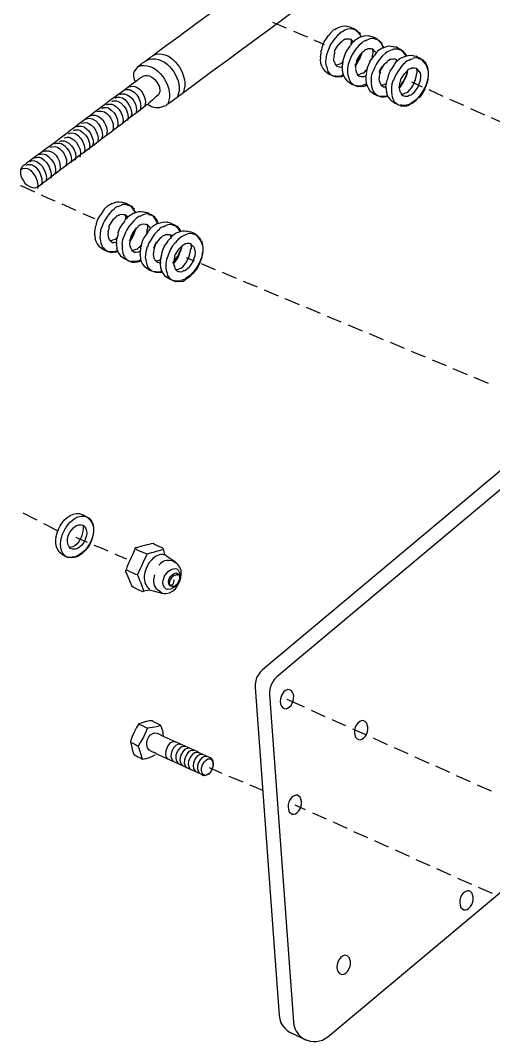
# Model space of a CAD drawing. Extents: x 0 to 563, y 0 to 205.
# Drawn here: x 405.25 to 410.21, y 18.22 to 28.93 of the extents above; entities that cross this region are included whole.
import ezdxf

# ---------------------------------------------------------------- set-up
doc = ezdxf.new("R2010")
doc.units = 0
doc.header["$LTSCALE"] = 0.3
doc.header["$MEASUREMENT"] = 0
doc.layers.add('1', color=1, linetype='CONTINUOUS')

msp = doc.modelspace()

# ---------------------------------------------------------------- linework, layer by layer
at = {"layer": '1', "color": 41, "lineweight": 25}
for points in [[(413.334, 33.484), (413.245, 33.42), (413.147, 33.349), (413.039, 33.268, -0.000095), (410.491, 31.396), (409.738, 30.842), (409.364, 30.568), (408.998, 30.297), (408.817, 30.166, -0.000244), (406.849, 28.721), (406.767, 28.661), (406.695, 28.607), (406.633, 28.56)], [(406.751, 28.034), (406.775, 28.043), (406.782, 28.048), (406.788, 28.056), (406.801, 28.064, 0.000016), (411.765, 31.722), (411.938, 31.853), (412.109, 31.976), (412.276, 32.098, -0.0002), (413.838, 33.251), (413.864, 33.269), (413.887, 33.285), (413.906, 33.302)], [(406.525, 28.484), (406.512, 28.471), (406.499, 28.463), (406.489, 28.455), (406.476, 28.442), (406.457, 28.422), (406.442, 28.399), (406.434, 28.377), (406.433, 28.352), (406.436, 28.328), (406.447, 28.3), (406.451, 28.29), (406.445, 28.286), (406.432, 28.274), (406.409, 28.257, 0.003916), (405.566, 27.622), (405.51, 27.583), (405.461, 27.545), (405.418, 27.512), (405.376, 27.482), (405.343, 27.457), (405.313, 27.436), (405.294, 27.419), (405.277, 27.41), (405.271, 27.402), (405.258, 27.39), (405.25, 27.368), (405.249, 27.346), (405.249, 27.321), (405.255, 27.297), (405.265, 27.274), (405.282, 27.251), (405.295, 27.227), (405.315, 27.208)], [(405.542, 27.274), (405.581, 27.303), (405.624, 27.337, 0.003164), (406.542, 28.027), (406.562, 28.04), (406.575, 28.052), (406.582, 28.056), (406.586, 28.053)], [(406.355, 23.173), (406.348, 23.165), (406.35, 23.155), (406.354, 23.144), (406.363, 23.128), (406.378, 23.09), (406.394, 23.049), (406.403, 23.033), (406.408, 23.019), (406.413, 23.009), (406.414, 23.002), (406.421, 22.999), (406.44, 22.987), (406.493, 22.958), (406.516, 22.95), (406.524, 22.944), (406.531, 22.944), (406.544, 22.95), (406.561, 22.955), (406.579, 22.957), (406.593, 22.962), (406.596, 22.963), (406.611, 22.957), (406.64, 22.95), (406.677, 22.94), (406.71, 22.933), (406.721, 22.931), (406.728, 22.928), (406.735, 22.929), (406.739, 22.926), (406.75, 22.924), (406.771, 22.923), (406.81, 22.931), (406.843, 22.949), (406.872, 22.974), (406.896, 23.008), (406.917, 23.046), (406.93, 23.087), (406.932, 23.126), (406.932, 23.165), (406.92, 23.2), (406.899, 23.229), (406.884, 23.242), (406.88, 23.245), (406.876, 23.244), (406.872, 23.251), (406.852, 23.266), (406.794, 23.306), (406.771, 23.321), (406.767, 23.328), (406.763, 23.327), (406.762, 23.334), (406.757, 23.348), (406.75, 23.379), (406.745, 23.393), (406.745, 23.396), (406.741, 23.399), (406.733, 23.402), (406.711, 23.413), (406.654, 23.439), (406.639, 23.448, 0.032111), (406.466, 23.403), (406.452, 23.401), (406.444, 23.379)], [(406.637, 21.456), (406.657, 21.462), (406.679, 21.458), (406.701, 21.45), (406.705, 21.447), (406.713, 21.444), (406.721, 21.438, -0.005746), (407.22, 21.211), (407.227, 21.209), (407.239, 21.203), (407.254, 21.191), (407.264, 21.17), (407.268, 21.132), (407.264, 21.106), (407.248, 21.065), (407.236, 21.046), (407.223, 21.03), (407.206, 21.021), (407.189, 21.016), (407.168, 21.013), (407.161, 21.016), (407.157, 21.019), (407.149, 21.022), (407.142, 21.028, -0.007752), (406.649, 21.255), (406.635, 21.261), (406.623, 21.266)]]:
    msp.add_lwpolyline(points, format="xyb", dxfattribs=at)
for points in [[(407.889, 28.917), (407.942, 28.894), (408.005, 28.866), (408.035, 28.855)], [(415.767, 28.808), (407.785, 22.124)], [(408.11, 28.821), (408.121, 28.819), (408.219, 28.774), (408.256, 28.76)], [(408.513, 28.815), (408.494, 28.795), (408.478, 28.775)], [(408.542, 28.84), (408.525, 28.831), (408.512, 28.819)], [(408.572, 28.854), (408.556, 28.845), (408.542, 28.836)], [(408.667, 28.869), (408.645, 28.873), (408.62, 28.87), (408.596, 28.864), (408.572, 28.854)], [(408.633, 28.822), (408.613, 28.812), (408.596, 28.8)], [(408.667, 28.837), (408.65, 28.831), (408.633, 28.822)], [(408.703, 28.862), (408.685, 28.867), (408.666, 28.872)], [(408.73, 28.844), (408.712, 28.845), (408.68, 28.842), (408.667, 28.837)], [(408.74, 28.845), (408.725, 28.854), (408.706, 28.862)], [(408.73, 28.844), (408.767, 28.834), (408.755, 28.84), (408.74, 28.849)], [(408.811, 28.793), (408.799, 28.802), (408.79, 28.815), (408.778, 28.825), (408.764, 28.83)], [(408.818, 28.762), (408.808, 28.782), (408.783, 28.815), (408.767, 28.83)], [(415.918, 28.736), (407.936, 22.049)], [(408.327, 28.729), (408.335, 28.723), (408.365, 28.712), (408.387, 28.701), (408.41, 28.693), (408.432, 28.681)], [(408.433, 28.71), (408.418, 28.68), (408.408, 28.646)], [(408.475, 28.775), (408.454, 28.744), (408.429, 28.709)], [(408.546, 28.748), (408.521, 28.716), (408.5, 28.682), (408.483, 28.648), (408.469, 28.611)], [(408.6, 28.8), (408.571, 28.776), (408.546, 28.748)], [(408.618, 28.71), (408.601, 28.697), (408.585, 28.681)], [(408.637, 28.726), (408.627, 28.722), (408.617, 28.713)], [(408.654, 28.735), (408.643, 28.734), (408.633, 28.729)], [(408.696, 28.737), (408.675, 28.738), (408.657, 28.736)], [(408.718, 28.732), (408.707, 28.735), (408.696, 28.737)], [(408.742, 28.714), (408.723, 28.694), (408.707, 28.674)], [(408.716, 28.686), (408.717, 28.711), (408.715, 28.732)], [(408.738, 28.71), (408.726, 28.723), (408.715, 28.732)], [(408.771, 28.735), (408.754, 28.726), (408.742, 28.714)], [(408.801, 28.753), (408.784, 28.744), (408.771, 28.735)], [(408.895, 28.767), (408.873, 28.772), (408.849, 28.769), (408.825, 28.763), (408.801, 28.753)], [(408.821, 28.762), (408.816, 28.776), (408.807, 28.789)], [(408.825, 28.763), (408.825, 28.763)], [(408.862, 28.721), (408.841, 28.711), (408.825, 28.699)], [(408.896, 28.732), (408.879, 28.726), (408.862, 28.717)], [(408.959, 28.743), (408.941, 28.744), (408.909, 28.74), (408.895, 28.735)], [(408.935, 28.761), (408.917, 28.766), (408.898, 28.771)], [(408.969, 28.744), (408.954, 28.753), (408.935, 28.761)], [(408.996, 28.729), (408.977, 28.734), (408.959, 28.739)], [(408.995, 28.733), (408.984, 28.738), (408.969, 28.747)], [(409.039, 28.692), (409.027, 28.701), (409.019, 28.714), (409.007, 28.723), (408.992, 28.729)], [(409.051, 28.65), (409.042, 28.67), (409.028, 28.694), (409.012, 28.713), (408.996, 28.729)], [(408.399, 28.599), (408.395, 28.577), (408.393, 28.559)], [(408.408, 28.646), (408.403, 28.624), (408.395, 28.602)], [(408.469, 28.611), (408.456, 28.574), (408.45, 28.534)], [(408.545, 28.602), (408.537, 28.58), (408.532, 28.558)], [(408.585, 28.685), (408.569, 28.665), (408.545, 28.627), (408.537, 28.605)], [(408.661, 28.608), (408.647, 28.578), (408.637, 28.545)], [(408.704, 28.67), (408.683, 28.639), (408.658, 28.604)], [(408.774, 28.646), (408.749, 28.615), (408.729, 28.581), (408.711, 28.547), (408.698, 28.509)], [(408.829, 28.699), (408.799, 28.674), (408.774, 28.646)], [(408.803, 28.525), (408.83, 28.599)], [(408.846, 28.609), (408.83, 28.596), (408.814, 28.58)], [(408.825, 28.581), (408.827, 28.589), (408.83, 28.599)], [(408.866, 28.625), (408.856, 28.62), (408.846, 28.612)], [(408.886, 28.631), (408.876, 28.63), (408.866, 28.625)], [(408.925, 28.636), (408.903, 28.637), (408.886, 28.635)], [(408.947, 28.631), (408.936, 28.633), (408.925, 28.636)], [(408.945, 28.585), (408.946, 28.606), (408.943, 28.631)], [(408.968, 28.605), (408.943, 28.631)], [(408.989, 28.604), (408.97, 28.584), (408.955, 28.564)], [(408.98, 28.592), (408.975, 28.599), (408.971, 28.605)], [(409.018, 28.629), (409.001, 28.62), (408.989, 28.607)], [(409.048, 28.646), (409.031, 28.637), (409.018, 28.629)], [(409.05, 28.661), (409.045, 28.674), (409.036, 28.688)], [(409.143, 28.657), (409.121, 28.662), (409.096, 28.659), (409.072, 28.653), (409.048, 28.643)], [(409.058, 28.651), (409.054, 28.658), (409.053, 28.661)], [(409.109, 28.611), (409.089, 28.601), (409.073, 28.589)], [(409.143, 28.625), (409.126, 28.62), (409.109, 28.611)], [(409.179, 28.651), (409.161, 28.656), (409.142, 28.661)], [(409.206, 28.633), (409.188, 28.634), (409.157, 28.631), (409.143, 28.625)], [(409.216, 28.637), (409.201, 28.646), (409.182, 28.655)], [(409.206, 28.633), (409.243, 28.623), (409.231, 28.629), (409.216, 28.637)], [(409.287, 28.582), (409.275, 28.591), (409.266, 28.604), (409.255, 28.614), (409.24, 28.619)], [(409.289, 28.561), (409.28, 28.577), (409.268, 28.594), (409.255, 28.606), (409.243, 28.619)], [(406.571, 28.514), (406.601, 28.528)], [(406.643, 28.569), (406.674, 28.579)], [(408.39, 28.559), (408.392, 28.541), (408.39, 28.523)], [(408.391, 28.52), (408.395, 28.485)], [(408.394, 28.488), (408.405, 28.458), (408.419, 28.431), (408.436, 28.408), (408.459, 28.389)], [(408.45, 28.534), (408.447, 28.491)], [(408.447, 28.491), (408.452, 28.452)], [(408.528, 28.532), (408.531, 28.508)], [(408.532, 28.561), (408.533, 28.547), (408.531, 28.536)], [(408.534, 28.508), (408.539, 28.498), (408.54, 28.488)], [(408.54, 28.491), (408.544, 28.484), (408.549, 28.478)], [(408.612, 28.485), (408.618, 28.49), (408.625, 28.497)], [(408.628, 28.498), (408.623, 28.476), (408.622, 28.458)], [(408.637, 28.545), (408.632, 28.523), (408.624, 28.501)], [(408.698, 28.509), (408.684, 28.472), (408.678, 28.433)], [(408.757, 28.463), (408.775, 28.49), (408.792, 28.521), (408.807, 28.551), (408.821, 28.584)], [(408.758, 28.452), (408.779, 28.487), (408.799, 28.525)], [(408.773, 28.501), (408.765, 28.478), (408.761, 28.456)], [(408.814, 28.58), (408.799, 28.56), (408.775, 28.522), (408.766, 28.5)], [(408.909, 28.499), (408.895, 28.468), (408.884, 28.435)], [(408.951, 28.564), (408.93, 28.533), (408.905, 28.498)], [(408.935, 28.548), (408.94, 28.566), (408.942, 28.584)], [(409.022, 28.537), (408.997, 28.505), (408.976, 28.471), (408.959, 28.437), (408.945, 28.4)], [(409.073, 28.589), (409.043, 28.564), (409.018, 28.536)], [(409.094, 28.499), (409.077, 28.486), (409.061, 28.47)], [(409.113, 28.515), (409.103, 28.51), (409.093, 28.502)], [(409.13, 28.524), (409.119, 28.523), (409.109, 28.518)], [(409.172, 28.526), (409.151, 28.527), (409.133, 28.525)], [(409.199, 28.511), (409.18, 28.491), (409.164, 28.471)], [(409.194, 28.521), (409.183, 28.523), (409.172, 28.526)], [(409.193, 28.503), (409.191, 28.521)], [(409.202, 28.511), (409.195, 28.514), (409.191, 28.521)], [(409.232, 28.533), (409.215, 28.524), (409.202, 28.511)], [(409.262, 28.55), (409.245, 28.541), (409.232, 28.533)], [(409.286, 28.493), (409.257, 28.468), (409.232, 28.44)], [(409.357, 28.561), (409.335, 28.566), (409.31, 28.563), (409.286, 28.557), (409.262, 28.547)], [(409.296, 28.561), (409.291, 28.572), (409.284, 28.578)], [(409.323, 28.518), (409.302, 28.509), (409.286, 28.496)], [(409.357, 28.529), (409.34, 28.524), (409.323, 28.515)], [(409.393, 28.555), (409.375, 28.56), (409.356, 28.565)], [(409.42, 28.54), (409.402, 28.542), (409.37, 28.538), (409.356, 28.533)], [(409.427, 28.541), (409.411, 28.55), (409.393, 28.558)], [(409.416, 28.536), (409.435, 28.531), (409.453, 28.526), (409.442, 28.532), (409.427, 28.541)], [(409.519, 28.42), (409.508, 28.451), (409.494, 28.478), (409.474, 28.504), (409.453, 28.526)], [(409.501, 28.486), (409.489, 28.495), (409.48, 28.508), (409.468, 28.518), (409.454, 28.523)], [(406.482, 28.45), (406.513, 28.461)], [(408.455, 28.453), (408.467, 28.419)], [(408.459, 28.389), (408.483, 28.371), (408.509, 28.359)], [(408.463, 28.418), (408.468, 28.404), (408.477, 28.391)], [(408.477, 28.391), (408.493, 28.375), (408.513, 28.36), (408.531, 28.351), (408.554, 28.343)], [(408.545, 28.474), (408.554, 28.464), (408.565, 28.455), (408.577, 28.449), (408.591, 28.447)], [(408.557, 28.468), (408.571, 28.47), (408.584, 28.475), (408.598, 28.48), (408.612, 28.485)], [(408.591, 28.447), (408.606, 28.445), (408.616, 28.447)], [(408.618, 28.458), (408.621, 28.44), (408.619, 28.422)], [(408.619, 28.419), (408.624, 28.383)], [(408.623, 28.387), (408.634, 28.356), (408.648, 28.329), (408.665, 28.306), (408.688, 28.288)], [(408.678, 28.433), (408.676, 28.39)], [(408.676, 28.39), (408.681, 28.351)], [(408.76, 28.46), (408.762, 28.446), (408.76, 28.435)], [(408.76, 28.431), (408.763, 28.407)], [(408.763, 28.407), (408.768, 28.397), (408.769, 28.386)], [(408.769, 28.39), (408.773, 28.383), (408.777, 28.377)], [(408.786, 28.367), (408.8, 28.368), (408.813, 28.374), (408.84, 28.384)], [(408.841, 28.38), (408.857, 28.393), (408.87, 28.409)], [(408.876, 28.388), (408.871, 28.366), (408.869, 28.348)], [(408.87, 28.409), (408.876, 28.416)], [(408.884, 28.435), (408.88, 28.413), (408.872, 28.391)], [(408.942, 28.399), (408.928, 28.362), (408.922, 28.322)], [(409.021, 28.391), (409.013, 28.368), (409.008, 28.347)], [(409.01, 28.389), (409.019, 28.405), (409.028, 28.424)], [(409.061, 28.474), (409.046, 28.454), (409.022, 28.416), (409.014, 28.393)], [(409.015, 28.408), (409.027, 28.427), (409.036, 28.446)], [(409.031, 28.424), (409.042, 28.454)], [(409.123, 28.403), (409.108, 28.372), (409.098, 28.339)], [(409.165, 28.468), (409.144, 28.437), (409.119, 28.402)], [(409.236, 28.441), (409.211, 28.409), (409.19, 28.375), (409.173, 28.341), (409.159, 28.304)], [(409.308, 28.403), (409.291, 28.39), (409.275, 28.374)], [(409.279, 28.314), (409.287, 28.336), (409.298, 28.363), (409.306, 28.388), (409.31, 28.414)], [(409.297, 28.37), (409.306, 28.413)], [(409.323, 28.422), (409.313, 28.418), (409.303, 28.409)], [(409.344, 28.428), (409.333, 28.427), (409.323, 28.422)], [(409.382, 28.433), (409.361, 28.434), (409.343, 28.432)], [(409.361, 28.249), (409.375, 28.279), (409.389, 28.313), (409.396, 28.346), (409.402, 28.382)], [(409.404, 28.428), (409.382, 28.433)], [(409.406, 28.382), (409.407, 28.404), (409.404, 28.428)], [(409.429, 28.399), (409.405, 28.425)], [(409.437, 28.389), (409.428, 28.403)], [(409.444, 28.365), (409.442, 28.376), (409.438, 28.386)], [(409.511, 28.458), (409.506, 28.472), (409.497, 28.485)], [(409.522, 28.424), (409.511, 28.458)], [(409.526, 28.386), (409.522, 28.424)], [(409.527, 28.354), (409.526, 28.386), (409.523, 28.417)], [(409.523, 28.325), (409.527, 28.354), (409.527, 28.382)], [(406.451, 28.29), (406.455, 28.291), (406.464, 28.299)], [(406.654, 28.317), (406.679, 28.285), (406.702, 28.245), (406.71, 28.207), (406.709, 28.185), (406.703, 28.17), (406.695, 28.155), (406.682, 28.143), (406.679, 28.139), (406.665, 28.13), (406.634, 28.098), (406.598, 28.069), (406.585, 28.057), (406.582, 28.056)], [(408.509, 28.359), (408.524, 28.354), (408.538, 28.352)], [(408.542, 28.353), (408.556, 28.351), (408.574, 28.349), (408.609, 28.353)], [(408.557, 28.344), (408.571, 28.345), (408.586, 28.343), (408.61, 28.346)], [(408.609, 28.357), (408.619, 28.358), (408.63, 28.363)], [(408.611, 28.343), (408.624, 28.348), (408.634, 28.353)], [(408.684, 28.351), (408.695, 28.317)], [(408.692, 28.288), (408.715, 28.27), (408.741, 28.259)], [(408.695, 28.317), (408.7, 28.304), (408.709, 28.29)], [(408.706, 28.29), (408.722, 28.274), (408.741, 28.259), (408.76, 28.25), (408.782, 28.242)], [(408.774, 28.373), (408.782, 28.363), (408.794, 28.354), (408.806, 28.348), (408.82, 28.346)], [(408.82, 28.346), (408.838, 28.344), (408.852, 28.346)], [(408.852, 28.346), (408.859, 28.35), (408.866, 28.351)], [(408.866, 28.348), (408.868, 28.33), (408.867, 28.312)], [(408.867, 28.309), (408.871, 28.274)], [(408.871, 28.277), (408.881, 28.246), (408.895, 28.22), (408.912, 28.197), (408.936, 28.178)], [(408.926, 28.323), (408.924, 28.28)], [(408.924, 28.28), (408.928, 28.241)], [(409.004, 28.321), (409.007, 28.297)], [(409.008, 28.35), (409.01, 28.336), (409.007, 28.325)], [(409.011, 28.297), (409.015, 28.287), (409.017, 28.276)], [(409.016, 28.28), (409.02, 28.273), (409.025, 28.267)], [(409.085, 28.295), (409.081, 28.273), (409.079, 28.255)], [(409.098, 28.339), (409.094, 28.317), (409.085, 28.295)], [(409.155, 28.307), (409.142, 28.27), (409.136, 28.23)], [(409.214, 28.228), (409.263, 28.298), (409.28, 28.332), (409.297, 28.373)], [(409.215, 28.221), (409.234, 28.241), (409.264, 28.287), (409.275, 28.314)], [(409.231, 28.298), (409.223, 28.276), (409.218, 28.254)], [(409.275, 28.378), (409.259, 28.358), (409.235, 28.32), (409.227, 28.297)], [(409.346, 28.29), (409.458, 28.239)], [(409.405, 28.115), (409.44, 28.152), (409.467, 28.19), (409.491, 28.232), (409.51, 28.281)], [(409.422, 28.245), (409.432, 28.279), (409.443, 28.308)], [(409.443, 28.308), (409.446, 28.344)], [(409.446, 28.344), (409.444, 28.365)], [(409.489, 28.221), (409.5, 28.247), (409.515, 28.299), (409.522, 28.328)], [(409.511, 28.277), (409.521, 28.314), (409.522, 28.335), (409.527, 28.354)], [(406.337, 28.202), (406.354, 28.208), (406.372, 28.21), (406.39, 28.208), (406.405, 28.203), (406.439, 28.182), (406.467, 28.153), (406.489, 28.117), (406.504, 28.079), (406.509, 28.037), (406.503, 28.001)], [(406.386, 28.236), (406.404, 28.242)], [(406.906, 28.172), (406.893, 28.132)], [(406.965, 28.218), (406.955, 28.175)], [(408.741, 28.259), (408.756, 28.253), (408.771, 28.251)], [(408.771, 28.251), (408.785, 28.249), (408.803, 28.248), (408.838, 28.252)], [(408.786, 28.242), (408.8, 28.244), (408.814, 28.242), (408.839, 28.245)], [(408.838, 28.256), (408.855, 28.261), (408.872, 28.267)], [(408.839, 28.242), (408.86, 28.247), (408.877, 28.257)], [(408.928, 28.241), (408.939, 28.207)], [(408.936, 28.178), (408.959, 28.159), (408.985, 28.148)], [(408.939, 28.207), (408.944, 28.193), (408.953, 28.18)], [(408.953, 28.18), (408.969, 28.164), (408.989, 28.149), (409.008, 28.14), (409.03, 28.132)], [(409.022, 28.263), (409.03, 28.253), (409.042, 28.244), (409.053, 28.238), (409.067, 28.236)], [(409.03, 28.257), (409.054, 28.259), (409.064, 28.264), (409.078, 28.269)], [(409.067, 28.236), (409.071, 28.233), (409.078, 28.234)], [(409.076, 28.251), (409.078, 28.234), (409.077, 28.216)], [(409.08, 28.216), (409.085, 28.181)], [(409.081, 28.184), (409.091, 28.154), (409.105, 28.127), (409.122, 28.104), (409.145, 28.085)], [(409.139, 28.23), (409.137, 28.187)], [(409.137, 28.187), (409.142, 28.149)], [(409.218, 28.254), (409.22, 28.24), (409.218, 28.229)], [(409.218, 28.229), (409.221, 28.204)], [(409.221, 28.204), (409.225, 28.194), (409.226, 28.184)], [(409.23, 28.184), (409.234, 28.177), (409.239, 28.171)], [(409.236, 28.167), (409.244, 28.157), (409.256, 28.148), (409.267, 28.142), (409.281, 28.14)], [(409.243, 28.161), (409.257, 28.162), (409.285, 28.173), (409.298, 28.178)], [(409.298, 28.178), (409.315, 28.19), (409.327, 28.206)], [(409.33, 28.206), (409.346, 28.226), (409.361, 28.249)], [(409.353, 28.163), (409.37, 28.175), (409.386, 28.191)], [(409.386, 28.191), (409.407, 28.219), (409.425, 28.246)], [(409.426, 28.121), (409.445, 28.141), (409.463, 28.165), (409.478, 28.192), (409.489, 28.218)], [(409.529, 28.208), (409.676, 28.14)], [(406.205, 28.084), (406.222, 28.089), (406.24, 28.091), (406.254, 28.089), (406.273, 28.084), (406.303, 28.067), (406.332, 28.034), (406.357, 28.002), (406.372, 27.961), (406.377, 27.922), (406.371, 27.883)], [(406.24, 28.12), (406.257, 28.129)], [(406.292, 28.158), (406.31, 28.163)], [(406.558, 28.075), (406.552, 28.039)], [(406.804, 28.097), (406.795, 28.056)], [(408.985, 28.148), (409, 28.143), (409.015, 28.141)], [(409.018, 28.141), (409.032, 28.14), (409.05, 28.138), (409.086, 28.142)], [(409.033, 28.133), (409.047, 28.134), (409.062, 28.132), (409.086, 28.135)], [(409.085, 28.146), (409.096, 28.147)], [(409.087, 28.132), (409.093, 28.136), (409.1, 28.137)], [(409.142, 28.145), (409.153, 28.111)], [(409.149, 28.086), (409.172, 28.067), (409.199, 28.056)], [(409.153, 28.111), (409.158, 28.097), (409.167, 28.084)], [(409.167, 28.084), (409.183, 28.068), (409.203, 28.053), (409.221, 28.044), (409.244, 28.036)], [(409.281, 28.14), (409.299, 28.139), (409.313, 28.14)], [(409.299, 28.05), (409.323, 28.056), (409.347, 28.066)], [(409.313, 28.144), (409.323, 28.149), (409.333, 28.153)], [(409.334, 28.15), (409.344, 28.155), (409.353, 28.163)], [(409.334, 28.054), (409.367, 28.072)], [(409.343, 28.069), (409.376, 28.091), (409.405, 28.112)], [(409.367, 28.075), (409.397, 28.097), (409.422, 28.125)], [(409.747, 28.109), (409.893, 28.044)], [(406.05, 27.977), (406.068, 27.982)], [(406.1, 28.011), (406.116, 28.02), (406.134, 28.022), (406.152, 28.021), (406.17, 28.016), (406.201, 27.994), (406.23, 27.966), (406.252, 27.929), (406.267, 27.892), (406.271, 27.85), (406.265, 27.813)], [(406.152, 28.049), (406.169, 28.055), (406.187, 28.057), (406.205, 28.055), (406.223, 28.05), (406.254, 28.029), (406.282, 28), (406.304, 27.964), (406.319, 27.926), (406.324, 27.884), (406.318, 27.848)], [(406.415, 27.959), (406.405, 27.922)], [(406.464, 27.997), (406.458, 27.957)], [(409.199, 28.052), (409.214, 28.047), (409.228, 28.045)], [(409.231, 28.049), (409.246, 28.047), (409.264, 28.046), (409.299, 28.05)], [(409.244, 28.036), (409.258, 28.038), (409.272, 28.036), (409.297, 28.039)], [(409.297, 28.039), (409.317, 28.045), (409.334, 28.054)], [(409.965, 28.01), (410.111, 27.945)], [(405.89, 27.855), (405.908, 27.861)], [(405.935, 27.899), (405.952, 27.905), (405.97, 27.907), (405.988, 27.905), (406.002, 27.9), (406.037, 27.879), (406.065, 27.85), (406.087, 27.814), (406.102, 27.777), (406.107, 27.734), (406.101, 27.698)], [(405.984, 27.933), (406.001, 27.939)], [(410.182, 27.915), (410.329, 27.85)], [(405.751, 27.743), (405.767, 27.752), (405.785, 27.754), (405.803, 27.752), (405.821, 27.747), (405.852, 27.726), (405.88, 27.697), (405.902, 27.661), (405.917, 27.623), (405.922, 27.581), (405.916, 27.545)], [(405.803, 27.781), (405.82, 27.786), (405.838, 27.788), (405.852, 27.786), (405.871, 27.782), (405.901, 27.76), (405.93, 27.732), (405.955, 27.699), (405.97, 27.658), (405.975, 27.619), (405.969, 27.58)], [(405.838, 27.817), (405.855, 27.826)], [(406.156, 27.772), (406.15, 27.736)], [(406.222, 27.815), (406.216, 27.779)], [(405.61, 27.641), (405.627, 27.646), (405.644, 27.648), (405.662, 27.647), (405.677, 27.642), (405.711, 27.621), (405.74, 27.592), (405.762, 27.555), (405.777, 27.518), (405.782, 27.476), (405.775, 27.44)], [(405.657, 27.664), (405.674, 27.67), (405.691, 27.672), (405.706, 27.67), (405.724, 27.665), (405.755, 27.647), (405.783, 27.618), (405.808, 27.582), (405.824, 27.541), (405.828, 27.503), (405.822, 27.467)], [(405.706, 27.702), (405.723, 27.707), (405.74, 27.709), (405.758, 27.708), (405.773, 27.703), (405.807, 27.682), (405.836, 27.653), (405.858, 27.616), (405.873, 27.579), (405.878, 27.537), (405.871, 27.501)], [(406.013, 27.656), (406.003, 27.619)], [(406.062, 27.694), (406.056, 27.654)], [(405.445, 27.526), (405.462, 27.531), (405.48, 27.533), (405.494, 27.531), (405.513, 27.526), (405.544, 27.505), (405.572, 27.476), (405.597, 27.44), (405.612, 27.403), (405.617, 27.364), (405.611, 27.325)], [(405.495, 27.56), (405.512, 27.565)], [(405.561, 27.603), (405.578, 27.609)], [(405.309, 27.417), (405.326, 27.423)], [(405.347, 27.454), (405.364, 27.463)], [(405.396, 27.491), (405.413, 27.497), (405.431, 27.499), (405.448, 27.498), (405.467, 27.493), (405.498, 27.468), (405.526, 27.439), (405.549, 27.399), (405.564, 27.358), (405.572, 27.32), (405.568, 27.298), (405.566, 27.28)], [(405.732, 27.442), (405.726, 27.406)], [(405.26, 27.373), (405.274, 27.381), (405.305, 27.385), (405.324, 27.38), (405.354, 27.362), (405.383, 27.33), (405.408, 27.294), (405.424, 27.253), (405.432, 27.211), (405.431, 27.19), (405.426, 27.171)], [(405.666, 27.399), (405.66, 27.362)], [(405.248, 27.201), (405.252, 27.201), (405.395, 27.136)], [(405.474, 27.248), (405.468, 27.208)], [(405.52, 27.282), (405.513, 27.246)], [(405.466, 27.105), (405.533, 27.074), (405.597, 27.046), (405.612, 27.04)], [(405.683, 27.009), (405.713, 26.995), (405.811, 26.95), (405.829, 26.945)], [(406.179, 26.996), (406.162, 26.987), (406.149, 26.975)], [(406.209, 27.014), (406.192, 27.005), (406.179, 26.996)], [(406.304, 27.025), (406.282, 27.029), (406.257, 27.027), (406.233, 27.02), (406.209, 27.01)], [(406.304, 26.993), (406.287, 26.987), (406.27, 26.978)], [(406.34, 27.018), (406.322, 27.023), (406.303, 27.028)], [(406.367, 27.004), (406.349, 27.005), (406.317, 27.002), (406.303, 26.996)], [(406.374, 27.005), (406.358, 27.013), (406.34, 27.022)], [(406.363, 27), (406.4, 26.99), (406.389, 26.996), (406.374, 27.005)], [(406.451, 26.921), (406.441, 26.941), (406.416, 26.974), (406.4, 26.99)], [(406.447, 26.953), (406.435, 26.962), (406.427, 26.975), (406.415, 26.985), (406.4, 26.99)], [(405.901, 26.91), (405.927, 26.899)], [(406.112, 26.931), (406.091, 26.9), (406.066, 26.866)], [(406.179, 26.904), (406.154, 26.872), (406.133, 26.838), (406.116, 26.804), (406.103, 26.767)], [(406.146, 26.974), (406.127, 26.955), (406.111, 26.935)], [(406.233, 26.956), (406.204, 26.932), (406.179, 26.904)], [(406.266, 26.981), (406.246, 26.972), (406.23, 26.959)], [(406.27, 26.886), (406.26, 26.881), (406.25, 26.873)], [(406.291, 26.892), (406.28, 26.891), (406.27, 26.886)], [(406.329, 26.896), (406.308, 26.897), (406.29, 26.895)], [(406.351, 26.892), (406.34, 26.894), (406.329, 26.896)], [(406.353, 26.846), (406.354, 26.871), (406.351, 26.892)], [(406.375, 26.87), (406.363, 26.882), (406.351, 26.892)], [(406.408, 26.895), (406.391, 26.886), (406.378, 26.874)], [(406.438, 26.913), (406.421, 26.903), (406.408, 26.895)], [(406.532, 26.924), (406.511, 26.928), (406.486, 26.925), (406.462, 26.919), (406.438, 26.909)], [(406.454, 26.922), (406.449, 26.935), (406.441, 26.948)], [(406.458, 26.922), (406.458, 26.922)], [(406.498, 26.88), (406.478, 26.871), (406.462, 26.858)], [(406.533, 26.892), (406.515, 26.886), (406.499, 26.877)], [(406.569, 26.917), (406.532, 26.927)], [(406.595, 26.902), (406.577, 26.904), (406.546, 26.9), (406.532, 26.895)], [(406.602, 26.903), (406.587, 26.912), (406.568, 26.921)], [(406.592, 26.899), (406.611, 26.894), (406.629, 26.889), (406.618, 26.894), (406.602, 26.903)], [(406.684, 26.81), (406.675, 26.83), (406.661, 26.853), (406.645, 26.873), (406.629, 26.889)], [(406.676, 26.848), (406.665, 26.857), (406.656, 26.87), (406.644, 26.88), (406.629, 26.885)], [(406.025, 26.857), (406.028, 26.854)], [(406.042, 26.802), (406.037, 26.78), (406.029, 26.758)], [(406.066, 26.866), (406.052, 26.836), (406.042, 26.802)], [(406.218, 26.841), (406.203, 26.821), (406.179, 26.783), (406.171, 26.761)], [(406.251, 26.869), (406.234, 26.857), (406.218, 26.841)], [(406.341, 26.83), (406.319, 26.799), (406.295, 26.764)], [(406.408, 26.802), (406.383, 26.771), (406.362, 26.737), (406.345, 26.703), (406.331, 26.665)], [(406.375, 26.873), (406.356, 26.853), (406.34, 26.834)], [(406.462, 26.855), (406.433, 26.83), (406.408, 26.802)], [(406.499, 26.785), (406.489, 26.78), (406.479, 26.772)], [(406.519, 26.79), (406.509, 26.789), (406.499, 26.785)], [(406.558, 26.795), (406.537, 26.796), (406.519, 26.794)], [(406.58, 26.79), (406.569, 26.793), (406.558, 26.795)], [(406.582, 26.744), (406.583, 26.766), (406.58, 26.79)], [(406.604, 26.765), (406.58, 26.79)], [(406.655, 26.785), (406.638, 26.776), (406.626, 26.764)], [(406.685, 26.803), (406.668, 26.794), (406.655, 26.785)], [(406.687, 26.821), (406.681, 26.834), (406.673, 26.847)], [(406.78, 26.814), (406.758, 26.818), (406.733, 26.815), (406.709, 26.809), (406.686, 26.799)], [(406.691, 26.811), (406.687, 26.817), (406.687, 26.821)], [(406.78, 26.782), (406.763, 26.776), (406.746, 26.767)], [(406.816, 26.811), (406.797, 26.816), (406.779, 26.821)], [(406.843, 26.793), (406.825, 26.794), (406.793, 26.79), (406.78, 26.785)], [(406.85, 26.793), (406.835, 26.802), (406.816, 26.811)], [(406.84, 26.789), (406.858, 26.784), (406.876, 26.779), (406.865, 26.785), (406.85, 26.793)], [(406.922, 26.72), (406.913, 26.737), (406.901, 26.753), (406.889, 26.766), (406.876, 26.779)], [(406.923, 26.742), (406.912, 26.751), (406.903, 26.764), (406.891, 26.773), (406.876, 26.779)], [(406.023, 26.715), (406.025, 26.697), (406.024, 26.679)], [(406.032, 26.759), (406.028, 26.737), (406.026, 26.719)], [(406.027, 26.68), (406.032, 26.645)], [(406.083, 26.693), (406.081, 26.65)], [(406.102, 26.77), (406.089, 26.733), (406.083, 26.693)], [(406.178, 26.761), (406.17, 26.739), (406.165, 26.717)], [(406.165, 26.717), (406.167, 26.703), (406.165, 26.692)], [(406.165, 26.692), (406.168, 26.668)], [(406.168, 26.668), (406.172, 26.658), (406.173, 26.647)], [(406.274, 26.701), (406.269, 26.68), (406.261, 26.657)], [(406.295, 26.764), (406.281, 26.734), (406.27, 26.701)], [(406.331, 26.669), (406.317, 26.632), (406.311, 26.592)], [(406.393, 26.623), (406.411, 26.65), (406.429, 26.68), (406.443, 26.711), (406.457, 26.744)], [(406.394, 26.612), (406.415, 26.647), (406.436, 26.685)], [(406.451, 26.74), (406.435, 26.72), (406.411, 26.682), (406.403, 26.66)], [(406.436, 26.685), (406.463, 26.759)], [(406.483, 26.768), (406.467, 26.756), (406.451, 26.74)], [(406.458, 26.741), (406.46, 26.748), (406.463, 26.759)], [(406.588, 26.72), (406.567, 26.689), (406.542, 26.654)], [(406.572, 26.708), (406.577, 26.726), (406.578, 26.744)], [(406.655, 26.693), (406.631, 26.661), (406.61, 26.627), (406.592, 26.593), (406.579, 26.556)], [(406.622, 26.763), (406.603, 26.743), (406.588, 26.724)], [(406.613, 26.752), (406.604, 26.765)], [(406.71, 26.745), (406.681, 26.72), (406.655, 26.693)], [(406.742, 26.77), (406.722, 26.761), (406.706, 26.748)], [(406.746, 26.675), (406.736, 26.67), (406.726, 26.662)], [(406.767, 26.681), (406.756, 26.679), (406.746, 26.675)], [(406.806, 26.685), (406.784, 26.686), (406.767, 26.684)], [(406.836, 26.667), (406.817, 26.647), (406.802, 26.628)], [(406.827, 26.681), (406.816, 26.683), (406.806, 26.685)], [(406.826, 26.663), (406.824, 26.68)], [(406.839, 26.671), (406.832, 26.674), (406.827, 26.681)], [(406.865, 26.692), (406.848, 26.683), (406.836, 26.671)], [(406.895, 26.71), (406.878, 26.701), (406.865, 26.692)], [(406.99, 26.721), (406.968, 26.725), (406.943, 26.723), (406.919, 26.716), (406.896, 26.706)], [(406.929, 26.721), (406.925, 26.731), (406.917, 26.737)], [(406.956, 26.674), (406.936, 26.665), (406.92, 26.652)], [(406.99, 26.689), (406.973, 26.683), (406.956, 26.674)], [(407.026, 26.714), (406.989, 26.724)], [(407.053, 26.696), (407.035, 26.698), (407.004, 26.694), (406.99, 26.689)], [(407.063, 26.701), (407.048, 26.71), (407.029, 26.718)], [(407.053, 26.696), (407.071, 26.691), (407.09, 26.686), (407.079, 26.692), (407.063, 26.701)], [(407.134, 26.645), (407.122, 26.655), (407.113, 26.668), (407.102, 26.677), (407.087, 26.682)], [(407.156, 26.577), (407.145, 26.607), (407.131, 26.634), (407.111, 26.66), (407.09, 26.683)], [(406.028, 26.648), (406.038, 26.617), (406.052, 26.59), (406.069, 26.567), (406.093, 26.549)], [(406.084, 26.651), (406.089, 26.612)], [(406.089, 26.609), (406.1, 26.574)], [(406.1, 26.574), (406.105, 26.561), (406.114, 26.548)], [(406.173, 26.647), (406.182, 26.634)], [(406.183, 26.63), (406.191, 26.621), (406.203, 26.611), (406.214, 26.606), (406.228, 26.604)], [(406.19, 26.624), (406.204, 26.626), (406.218, 26.631), (406.245, 26.641)], [(406.228, 26.607), (406.242, 26.605), (406.253, 26.607)], [(406.245, 26.641), (406.252, 26.645), (406.258, 26.653)], [(406.252, 26.614), (406.254, 26.596), (406.253, 26.578)], [(406.261, 26.657), (406.257, 26.635), (406.255, 26.617)], [(406.256, 26.578), (406.26, 26.543)], [(406.315, 26.592), (406.313, 26.549)], [(406.394, 26.616), (406.396, 26.602), (406.393, 26.591)], [(406.393, 26.591), (406.396, 26.566)], [(406.407, 26.66), (406.399, 26.638), (406.394, 26.616)], [(406.396, 26.566), (406.401, 26.556), (406.402, 26.546)], [(406.474, 26.54), (406.49, 26.552), (406.503, 26.568)], [(406.518, 26.591), (406.513, 26.569), (406.505, 26.547)], [(406.506, 26.568), (406.512, 26.576)], [(406.542, 26.654), (406.528, 26.624), (406.518, 26.591)], [(406.578, 26.559), (406.565, 26.522), (406.559, 26.482)], [(406.695, 26.63), (406.679, 26.61), (406.655, 26.572), (406.647, 26.549)], [(406.648, 26.546), (406.656, 26.561), (406.665, 26.58)], [(406.652, 26.568), (406.664, 26.587), (406.673, 26.606)], [(406.664, 26.583), (406.675, 26.613)], [(406.727, 26.658), (406.711, 26.646), (406.695, 26.63)], [(406.756, 26.562), (406.742, 26.532), (406.731, 26.499)], [(406.798, 26.627), (406.777, 26.596), (406.752, 26.562)], [(406.869, 26.6), (406.844, 26.569), (406.823, 26.534), (406.806, 26.5), (406.792, 26.463)], [(406.923, 26.653), (406.894, 26.628), (406.869, 26.6)], [(406.941, 26.562), (406.924, 26.55), (406.909, 26.534)], [(406.912, 26.474), (406.92, 26.496), (406.931, 26.522), (406.939, 26.548), (406.943, 26.573)], [(406.934, 26.529), (406.943, 26.573)], [(406.96, 26.579), (406.95, 26.574), (406.94, 26.566)], [(406.98, 26.588), (406.97, 26.587), (406.96, 26.582)], [(407.019, 26.593), (406.998, 26.594), (406.98, 26.592)], [(407.041, 26.588), (407.03, 26.59), (407.019, 26.593)], [(407.04, 26.538), (407.041, 26.56), (407.038, 26.584)], [(407.062, 26.559), (407.038, 26.584)], [(407.074, 26.549), (407.065, 26.563)], [(407.144, 26.618), (407.139, 26.632), (407.13, 26.645)], [(407.159, 26.584), (407.148, 26.618)], [(407.164, 26.542), (407.159, 26.581)], [(407.163, 26.514), (407.163, 26.546), (407.159, 26.577)], [(406.096, 26.549), (406.12, 26.531), (406.146, 26.519)], [(406.114, 26.551), (406.13, 26.535), (406.149, 26.52), (406.168, 26.511), (406.19, 26.503)], [(406.146, 26.519), (406.161, 26.514), (406.175, 26.512)], [(406.175, 26.512), (406.189, 26.51), (406.207, 26.509), (406.242, 26.513)], [(406.19, 26.503), (406.204, 26.505), (406.219, 26.503), (406.243, 26.506)], [(406.242, 26.513), (406.253, 26.514), (406.263, 26.519)], [(406.244, 26.502), (406.257, 26.507), (406.267, 26.512)], [(406.256, 26.546), (406.267, 26.516), (406.281, 26.489), (406.298, 26.466), (406.321, 26.447)], [(406.313, 26.549), (406.317, 26.511)], [(406.318, 26.507), (406.329, 26.473)], [(406.329, 26.473), (406.334, 26.46), (406.343, 26.446)], [(406.406, 26.546), (406.41, 26.539), (406.414, 26.533)], [(406.411, 26.529), (406.42, 26.519), (406.431, 26.51), (406.443, 26.504), (406.457, 26.502)], [(406.419, 26.523), (406.433, 26.524), (406.46, 26.535), (406.474, 26.54)], [(406.457, 26.506), (406.475, 26.504), (406.489, 26.506)], [(406.489, 26.506), (406.495, 26.51), (406.502, 26.511)], [(406.5, 26.504), (406.502, 26.486), (406.5, 26.468)], [(406.509, 26.547), (406.504, 26.526), (406.503, 26.508)], [(406.504, 26.469), (406.508, 26.434)], [(406.559, 26.482), (406.557, 26.439)], [(406.642, 26.506), (406.643, 26.492), (406.641, 26.481)], [(406.641, 26.481), (406.644, 26.457)], [(406.654, 26.55), (406.646, 26.528), (406.642, 26.506)], [(406.644, 26.457), (406.648, 26.446), (406.65, 26.436)], [(406.722, 26.455), (406.718, 26.433), (406.716, 26.415)], [(406.731, 26.499), (406.727, 26.477), (406.719, 26.455)], [(406.792, 26.463), (406.779, 26.426), (406.773, 26.386)], [(406.847, 26.388), (406.896, 26.457), (406.913, 26.492), (406.93, 26.533)], [(406.852, 26.381), (406.871, 26.401), (406.901, 26.447), (406.912, 26.474)], [(406.868, 26.458), (406.86, 26.435), (406.855, 26.414)], [(406.908, 26.537), (406.893, 26.518), (406.869, 26.479), (406.861, 26.457)], [(406.994, 26.408), (407.009, 26.439), (407.022, 26.472), (407.029, 26.505), (407.036, 26.541)], [(407.059, 26.405), (407.069, 26.439), (407.08, 26.468)], [(407.077, 26.525), (407.075, 26.535), (407.071, 26.545)], [(407.083, 26.504), (407.08, 26.525)], [(407.08, 26.468), (407.083, 26.504)], [(407.126, 26.378), (407.137, 26.404), (407.152, 26.455), (407.16, 26.485)], [(407.147, 26.437), (407.157, 26.474), (407.158, 26.495), (407.163, 26.514)], [(407.16, 26.485), (407.163, 26.514), (407.164, 26.542)], [(406.325, 26.448), (406.348, 26.429), (406.374, 26.418)], [(406.343, 26.446), (406.359, 26.43), (406.378, 26.415), (406.397, 26.406), (406.419, 26.398)], [(406.375, 26.414), (406.39, 26.409), (406.404, 26.407)], [(406.407, 26.411), (406.422, 26.409), (406.44, 26.408), (406.475, 26.412)], [(406.419, 26.398), (406.433, 26.4), (406.448, 26.398), (406.472, 26.401)], [(406.472, 26.401), (406.493, 26.407), (406.51, 26.416)], [(406.475, 26.412), (406.492, 26.417), (406.509, 26.423)], [(406.504, 26.437), (406.515, 26.406), (406.528, 26.379), (406.545, 26.356), (406.569, 26.338)], [(406.56, 26.44), (406.565, 26.401)], [(406.565, 26.398), (406.576, 26.363)], [(406.576, 26.363), (406.582, 26.35), (406.59, 26.336)], [(406.65, 26.436), (406.654, 26.429), (406.658, 26.423)], [(406.658, 26.423), (406.667, 26.413), (406.678, 26.404), (406.69, 26.398), (406.704, 26.396)], [(406.667, 26.413), (406.691, 26.416), (406.701, 26.421), (406.715, 26.426)], [(406.701, 26.396), (406.705, 26.392), (406.712, 26.393)], [(406.713, 26.411), (406.715, 26.394), (406.714, 26.376)], [(406.714, 26.376), (406.718, 26.341)], [(406.773, 26.386), (406.771, 26.343)], [(406.855, 26.414), (406.857, 26.4), (406.854, 26.389)], [(406.854, 26.389), (406.857, 26.364)], [(406.857, 26.364), (406.862, 26.354), (406.863, 26.343)], [(406.935, 26.338), (406.951, 26.35), (406.964, 26.366)], [(406.964, 26.366), (406.979, 26.385), (406.994, 26.408)], [(406.986, 26.447), (407.068, 26.414)], [(406.987, 26.322), (407.003, 26.335), (407.019, 26.351)], [(407.019, 26.351), (407.04, 26.378), (407.059, 26.405)], [(407.039, 26.271), (407.074, 26.308), (407.101, 26.346), (407.125, 26.388), (407.144, 26.437)], [(407.059, 26.281), (407.078, 26.301), (407.096, 26.324), (407.111, 26.351), (407.122, 26.377)], [(407.143, 26.383), (407.289, 26.322)], [(406.572, 26.338), (406.596, 26.319), (406.622, 26.308)], [(406.59, 26.34), (406.606, 26.324), (406.625, 26.309), (406.644, 26.3), (406.666, 26.292)], [(406.622, 26.308), (406.637, 26.303), (406.651, 26.301)], [(406.651, 26.301), (406.666, 26.299), (406.684, 26.298), (406.719, 26.302)], [(406.666, 26.292), (406.68, 26.294), (406.695, 26.292), (406.719, 26.295)], [(406.718, 26.341), (406.728, 26.31), (406.742, 26.283), (406.759, 26.26), (406.783, 26.242)], [(406.718, 26.305), (406.729, 26.306)], [(406.72, 26.291), (406.727, 26.295), (406.734, 26.296)], [(406.771, 26.343), (406.775, 26.305)], [(406.779, 26.305), (406.79, 26.271)], [(406.786, 26.27), (406.791, 26.257), (406.8, 26.244)], [(406.786, 26.242), (406.81, 26.223), (406.836, 26.212)], [(406.8, 26.244), (406.816, 26.228), (406.836, 26.212), (406.855, 26.204), (406.877, 26.196)], [(406.863, 26.343), (406.867, 26.337), (406.872, 26.33)], [(406.869, 26.326), (406.877, 26.317), (406.889, 26.307), (406.9, 26.302), (406.914, 26.3)], [(406.88, 26.321), (406.894, 26.322), (406.908, 26.327), (406.921, 26.332), (406.935, 26.338)], [(406.914, 26.3), (406.932, 26.298), (406.946, 26.3)], [(406.946, 26.303), (406.956, 26.308), (406.966, 26.313)], [(406.967, 26.309), (406.977, 26.314), (406.987, 26.322)], [(406.98, 26.229), (407.013, 26.251), (407.042, 26.272)], [(407.004, 26.235), (407.033, 26.257), (407.058, 26.284)], [(407.363, 26.292), (407.509, 26.23)], [(406.832, 26.212), (406.847, 26.206), (406.862, 26.205)], [(406.865, 26.205), (406.88, 26.203), (406.897, 26.202), (406.933, 26.206)], [(406.88, 26.196), (406.894, 26.198), (406.909, 26.196), (406.933, 26.199)], [(406.932, 26.209), (406.956, 26.216), (406.98, 26.225)], [(406.934, 26.195), (406.954, 26.201), (406.971, 26.21)], [(406.971, 26.214), (406.987, 26.223), (407.004, 26.232)], [(407.584, 26.2), (407.73, 26.139)], [(407.804, 26.108), (407.95, 26.047)], [(408.021, 26.016), (408.171, 25.955)], [(408.242, 25.925), (408.391, 25.864)], [(408.462, 25.833), (408.608, 25.772)], [(408.683, 25.741), (408.829, 25.68)], [(408.903, 25.65), (409.049, 25.589)], [(409.124, 25.558), (409.27, 25.497)], [(409.344, 25.466), (409.49, 25.405)], [(409.565, 25.375), (409.71, 25.314)], [(409.782, 25.283), (409.931, 25.222)], [(410.002, 25.191), (410.151, 25.13)], [(408.469, 18.274), (416.451, 24.958)], [(405.275, 23.769), (405.287, 23.763), (405.381, 23.714), (405.419, 23.697)], [(405.866, 23.763), (405.907, 23.75), (405.949, 23.726), (405.977, 23.698), (405.998, 23.668)], [(405.912, 23.736), (405.933, 23.735), (405.949, 23.726), (405.967, 23.718), (405.98, 23.702)], [(405.491, 23.659), (405.521, 23.645), (405.559, 23.624), (405.593, 23.607), (405.619, 23.592), (405.635, 23.583), (405.642, 23.58)], [(405.859, 23.645), (405.884, 23.644), (405.905, 23.64), (405.922, 23.624), (405.935, 23.604), (405.941, 23.58), (405.944, 23.552), (405.937, 23.522), (405.927, 23.489), (405.912, 23.459), (405.891, 23.432), (405.868, 23.411), (405.845, 23.394), (405.821, 23.388), (405.796, 23.389), (405.774, 23.397), (405.758, 23.413), (405.748, 23.433)], [(405.905, 23.64), (405.906, 23.604)], [(405.828, 23.513), (405.835, 23.511), (405.85, 23.505), (405.876, 23.494), (405.91, 23.48), (405.947, 23.463)], [(405.797, 23.414), (405.766, 23.406)], [(406.019, 23.432), (406.093, 23.402), (406.164, 23.371)], [(406.461, 23.388), (406.465, 23.385), (406.48, 23.379), (406.555, 23.346), (406.57, 23.34), (406.574, 23.337)], [(406.75, 23.383), (406.746, 23.382)], [(405.76, 23.303), (405.727, 23.309), (405.689, 23.33)], [(405.746, 23.301), (405.727, 23.309), (405.711, 23.322)], [(406.239, 23.341), (406.273, 23.323), (406.31, 23.31), (406.333, 23.298), (406.352, 23.29), (406.359, 23.287)], [(406.598, 23.248), (406.581, 23.217), (406.566, 23.187)], [(406.577, 23.337), (406.574, 23.337), (406.574, 23.334), (406.571, 23.326)], [(406.891, 23.235), (406.864, 23.254), (406.838, 23.265), (406.809, 23.269), (406.784, 23.269), (406.76, 23.266), (406.736, 23.256), (406.717, 23.24), (406.698, 23.22)], [(406.763, 23.327), (406.741, 23.332), (406.716, 23.332)], [(406.362, 23.17), (406.366, 23.167), (406.381, 23.162), (406.456, 23.128), (406.471, 23.122), (406.475, 23.119)], [(406.848, 23.184), (406.869, 23.187), (406.887, 23.182), (406.903, 23.169), (406.912, 23.149)], [(406.871, 23.137), (406.885, 23.139), (406.896, 23.133), (406.904, 23.127), (406.913, 23.113)], [(406.477, 23.127), (406.474, 23.123), (406.475, 23.116), (406.479, 23.113), (406.485, 23.092), (406.495, 23.065), (406.509, 23.034), (406.52, 23.004), (406.53, 22.976), (406.54, 22.956), (406.541, 22.949)], [(406.649, 23.086), (406.656, 23.119)], [(406.902, 23.112), (406.891, 23.118), (406.88, 23.12), (406.856, 23.11), (406.837, 23.094), (406.819, 23.067), (406.808, 23.034), (406.806, 23.023), (406.806, 23.019), (406.81, 23.016), (406.821, 23.014), (406.839, 23.016), (406.852, 23.028), (406.857, 23.043), (406.861, 23.068)], [(406.561, 23.023), (406.578, 22.993), (406.603, 22.964)], [(406.732, 22.929), (406.705, 22.947)], [(406.791, 22.964), (406.773, 22.973), (406.757, 22.985)], [(406.834, 22.998), (406.823, 23), (406.811, 23.009)], [(407.785, 22.124), (407.76, 22.099), (407.742, 22.072), (407.724, 22.042), (407.714, 22.009), (407.707, 21.972), (407.707, 21.94)], [(407.936, 22.049), (407.911, 22.024), (407.893, 21.997), (407.875, 21.967), (407.865, 21.934), (407.858, 21.897), (407.858, 21.865)], [(407.708, 21.937), (407.959, 18.499)], [(407.858, 21.865), (408.11, 18.428)], [(407.983, 21.741), (407.999, 21.725), (408.014, 21.717), (408.032, 21.715), (408.049, 21.721), (408.066, 21.733), (408.085, 21.75), (408.097, 21.772), (408.108, 21.799), (408.112, 21.824), (408.113, 21.849), (408.106, 21.873), (408.101, 21.89), (408.085, 21.906), (408.069, 21.915), (408.051, 21.916)], [(408.042, 21.816), (408.222, 21.734)], [(408.297, 21.7), (408.44, 21.635)], [(406.747, 21.423), (406.74, 21.483), (406.73, 21.51), (406.715, 21.544), (406.711, 21.547), (406.704, 21.55), (406.644, 21.578), (406.636, 21.584), (406.632, 21.587), (406.6, 21.587), (406.568, 21.583), (406.534, 21.572), (406.49, 21.557), (406.466, 21.518), (406.44, 21.469), (406.417, 21.417), (406.401, 21.368), (406.415, 21.31), (406.423, 21.275), (406.429, 21.258), (406.438, 21.234), (406.442, 21.231), (406.45, 21.228), (406.48, 21.211), (406.51, 21.196), (406.522, 21.19), (406.526, 21.187), (406.568, 21.192), (406.602, 21.203), (406.632, 21.218), (406.659, 21.231)], [(406.715, 21.544), (406.688, 21.53), (406.657, 21.523), (406.581, 21.51), (406.538, 21.416), (406.511, 21.371), (406.481, 21.324), (406.503, 21.259), (406.526, 21.187)], [(406.497, 21.554), (406.501, 21.551), (406.509, 21.548), (406.539, 21.534), (406.569, 21.516), (406.577, 21.513), (406.581, 21.51)], [(408.511, 21.604), (408.657, 21.539)], [(408.76, 21.416), (408.777, 21.4), (408.792, 21.391), (408.81, 21.39), (408.827, 21.395), (408.843, 21.408), (408.863, 21.424), (408.874, 21.447), (408.885, 21.473), (408.89, 21.499), (408.89, 21.524), (408.884, 21.548), (408.878, 21.565), (408.862, 21.581), (408.847, 21.59), (408.829, 21.591)], [(408.729, 21.505), (408.875, 21.44)], [(406.409, 21.362), (406.413, 21.359), (406.421, 21.356), (406.447, 21.345), (406.47, 21.33), (406.477, 21.328), (406.481, 21.324)], [(406.871, 21.366), (406.857, 21.368), (406.846, 21.367), (406.819, 21.357), (406.797, 21.333), (406.782, 21.303), (406.772, 21.273), (406.769, 21.237), (406.776, 21.209), (406.784, 21.196), (406.796, 21.187)], [(406.928, 21.337), (406.913, 21.343), (406.902, 21.342), (406.876, 21.328), (406.853, 21.307), (406.839, 21.277), (406.828, 21.244), (406.825, 21.212), (406.841, 21.171), (406.852, 21.161)], [(406.98, 21.319), (406.965, 21.32)], [(408.946, 21.409), (409.093, 21.341)], [(407.021, 21.299), (407.01, 21.301), (406.996, 21.299), (406.969, 21.289), (406.95, 21.265), (406.933, 21.235), (406.922, 21.205), (406.919, 21.173), (406.929, 21.142), (406.938, 21.129), (406.95, 21.119)], [(407.067, 21.275), (407.056, 21.278), (407.042, 21.276), (407.014, 21.266), (406.996, 21.242), (406.978, 21.212), (406.968, 21.178), (406.964, 21.146), (406.975, 21.119), (406.983, 21.106), (406.995, 21.096)], [(407.112, 21.252), (407.097, 21.258)], [(407.205, 21.213), (407.191, 21.215), (407.18, 21.214), (407.153, 21.204), (407.131, 21.18), (407.116, 21.153), (407.106, 21.12), (407.103, 21.088), (407.11, 21.056), (407.118, 21.047), (407.13, 21.037)], [(407.164, 21.233), (407.149, 21.235)], [(409.164, 21.31), (409.31, 21.245)], [(409.382, 21.211), (409.528, 21.146)], [(406.893, 21.152), (406.904, 21.143)], [(407.212, 21.189), (407.226, 21.191), (407.24, 21.189), (407.252, 21.18), (407.261, 21.166)], [(407.226, 21.098), (407.361, 21.039)], [(409.599, 21.116), (409.745, 21.051)], [(407.025, 21.086), (407.036, 21.076)], [(407.077, 21.067), (407.088, 21.057)], [(407.182, 21.015), (407.171, 21.021), (407.159, 21.03)], [(407.432, 21.009), (407.578, 20.947)], [(409.817, 21.016), (409.963, 20.952)], [(407.652, 20.917), (407.787, 20.862)], [(410.035, 20.917), (410.181, 20.853)], [(408.066, 20.635), (408.082, 20.619), (408.097, 20.61), (408.115, 20.608), (408.132, 20.614), (408.149, 20.626), (408.168, 20.643), (408.18, 20.666), (408.191, 20.692), (408.195, 20.717), (408.195, 20.742), (408.189, 20.766), (408.184, 20.783), (408.167, 20.799), (408.152, 20.808), (408.134, 20.81)], [(408.125, 20.709), (408.234, 20.658)], [(408.309, 20.624), (408.452, 20.559)], [(408.526, 20.528), (408.669, 20.463)], [(408.74, 20.429), (408.887, 20.364)], [(408.958, 20.333), (409.104, 20.268)], [(409.176, 20.234), (409.322, 20.169)], [(409.393, 20.135), (409.54, 20.07)], [(409.611, 20.04), (409.757, 19.975)], [(409.829, 19.94), (409.975, 19.876)], [(410.046, 19.845), (410.192, 19.78)], [(409.865, 19.632), (409.881, 19.616), (409.896, 19.607), (409.914, 19.606), (409.931, 19.611), (409.947, 19.624), (409.967, 19.64), (409.978, 19.663), (409.989, 19.689), (409.994, 19.714), (409.994, 19.739), (409.988, 19.763), (409.982, 19.781), (409.966, 19.797), (409.951, 19.805), (409.933, 19.807)], [(408.578, 18.955), (408.594, 18.94), (408.609, 18.931), (408.627, 18.929), (408.644, 18.935), (408.661, 18.947), (408.68, 18.964), (408.692, 18.987), (408.703, 19.013), (408.707, 19.038), (408.708, 19.063), (408.701, 19.087), (408.696, 19.104), (408.68, 19.12), (408.664, 19.129), (408.647, 19.131)], [(407.959, 18.499), (407.967, 18.461), (407.979, 18.423), (407.997, 18.39), (408.022, 18.361), (408.049, 18.336), (408.083, 18.318)], [(408.11, 18.428), (408.113, 18.396)], [(408.242, 18.241), (408.083, 18.318)], [(408.215, 18.255), (408.242, 18.241)], [(408.223, 18.249), (408.253, 18.238), (408.286, 18.228), (408.318, 18.225), (408.35, 18.225), (408.413, 18.239), (408.443, 18.257), (408.469, 18.274)]]:
    msp.add_lwpolyline(points, dxfattribs=at)
for points in [[(406.674, 28.579), (406.833, 28.619), (407.005, 28.374), (406.965, 28.218)], [(406.633, 28.56), (406.6, 28.539), (406.559, 28.501), (406.525, 28.484)], [(406.601, 28.528), (406.774, 28.568), (406.949, 28.33), (406.906, 28.172)], [(406.464, 28.299), (406.534, 28.358), (406.573, 28.385), (406.654, 28.317)], [(406.513, 28.461), (406.69, 28.483), (406.843, 28.253), (406.804, 28.097)], [(406.31, 28.163), (406.39, 28.182), (406.468, 28.067), (406.464, 27.997)], [(406.404, 28.242), (406.491, 28.26), (406.559, 28.151), (406.558, 28.075)], [(406.257, 28.129), (406.342, 28.149), (406.411, 28.03), (406.415, 27.959)], [(406.001, 27.939), (406.087, 27.959), (406.159, 27.843), (406.156, 27.772)], [(406.068, 27.982), (406.155, 28.001), (406.223, 27.891), (406.222, 27.815)], [(406.586, 28.053), (406.628, 28.02), (406.702, 28.008), (406.751, 28.034)], [(405.908, 27.861), (405.988, 27.879), (406.066, 27.764), (406.062, 27.694)], [(405.855, 27.826), (405.944, 27.84), (406.006, 27.732), (406.013, 27.656)], [(405.578, 27.609), (405.656, 27.631), (405.736, 27.519), (405.732, 27.442)], [(405.512, 27.565), (405.601, 27.581), (405.665, 27.477), (405.666, 27.399)], [(405.326, 27.423), (405.408, 27.444), (405.477, 27.31), (405.474, 27.248)], [(405.364, 27.463), (405.448, 27.475), (405.523, 27.357), (405.52, 27.282)], [(405.315, 27.208), (405.424, 27.134), (405.452, 27.222), (405.542, 27.274)], [(405.927, 26.899), (405.958, 26.885), (405.993, 26.868), (406.025, 26.857)], [(405.689, 23.33), (405.521, 23.438), (405.686, 23.789), (405.866, 23.763)], [(405.711, 23.322), (405.595, 23.446), (405.746, 23.748), (405.912, 23.736)], [(405.98, 23.702), (406.093, 23.569), (405.921, 23.256), (405.746, 23.301)], [(405.998, 23.668), (406.062, 23.525), (405.921, 23.291), (405.76, 23.303)], [(405.748, 23.433), (405.721, 23.508), (405.78, 23.622), (405.859, 23.645)], [(405.906, 23.604), (405.903, 23.536), (405.863, 23.441), (405.797, 23.414)], [(406.444, 23.379), (406.416, 23.311), (406.377, 23.242), (406.355, 23.173)], [(406.746, 23.382), (406.688, 23.369), (406.634, 23.352), (406.577, 23.337)], [(406.571, 23.326), (406.538, 23.261), (406.51, 23.193), (406.477, 23.127)], [(406.716, 23.332), (406.657, 23.321), (406.636, 23.288), (406.598, 23.248)], [(406.566, 23.187), (406.548, 23.133), (406.534, 23.076), (406.561, 23.023)], [(406.757, 22.985), (406.712, 23.054), (406.773, 23.167), (406.848, 23.184)], [(406.811, 23.009), (406.784, 23.055), (406.82, 23.123), (406.871, 23.137)], [(406.912, 23.149), (406.945, 23.077), (406.874, 22.961), (406.791, 22.964)], [(406.705, 22.947), (406.655, 22.975), (406.638, 23.034), (406.649, 23.086)], [(406.913, 23.113), (406.931, 23.071), (406.887, 22.985), (406.834, 22.998)], [(408.051, 21.916), (407.981, 21.897), (407.953, 21.804), (407.983, 21.741)], [(408.829, 21.591), (408.759, 21.572), (408.731, 21.478), (408.76, 21.416)], [(406.623, 21.266), (406.541, 21.295), (406.564, 21.43), (406.637, 21.456)], [(406.965, 21.32), (406.898, 21.322), (406.848, 21.201), (406.893, 21.152)], [(407.097, 21.258), (407.029, 21.252), (406.981, 21.141), (407.025, 21.086)], [(407.149, 21.235), (407.089, 21.247), (407.029, 21.117), (407.077, 21.067)], [(407.159, 21.03), (407.125, 21.082), (407.163, 21.16), (407.212, 21.189)], [(407.261, 21.166), (407.278, 21.114), (407.246, 21.02), (407.182, 21.015)], [(408.134, 20.81), (408.064, 20.79), (408.036, 20.697), (408.066, 20.635)], [(409.933, 19.807), (409.863, 19.787), (409.835, 19.694), (409.865, 19.632)], [(408.647, 19.131), (408.576, 19.111), (408.548, 19.018), (408.578, 18.955)], [(408.113, 18.396), (408.131, 18.34), (408.162, 18.284), (408.215, 18.255)]]:
    msp.add_open_spline(points, degree=3, dxfattribs=at)

doc.saveas('drawing.dxf')
